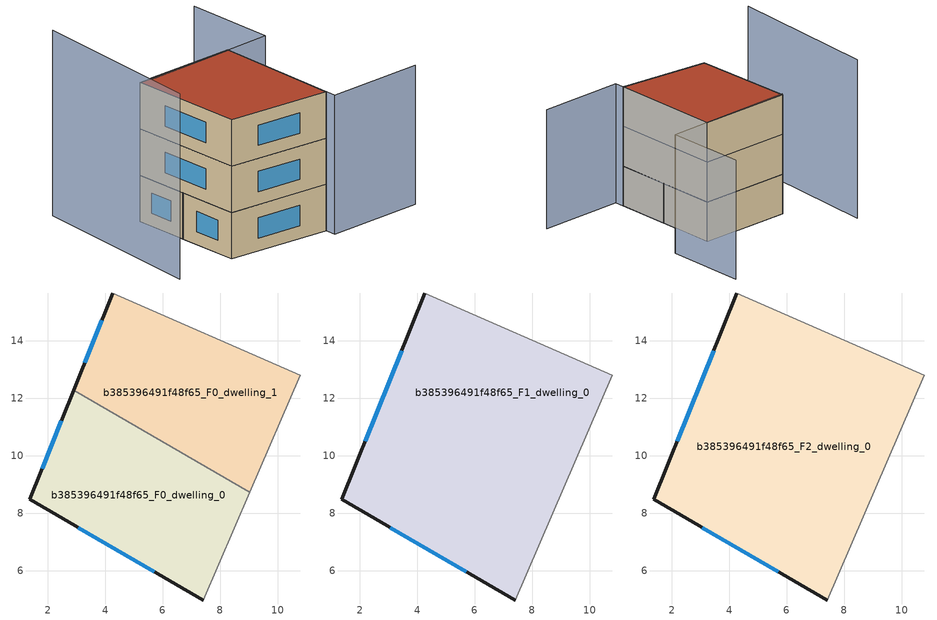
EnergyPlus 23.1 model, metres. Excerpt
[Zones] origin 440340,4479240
b385396491f48f65_F0_dwelling_0
 floor ground (EU_floor_Construction): 7.4,4.97 9.03,8.73 2.9,12.28 1.37,8.48 z0
 wall outside (EU_wall_Construction): 7.4,4.97 1.37,8.48 2.9,12.28 z0:3
 wall adiabatic (EU_wall_Construction): 9.03,8.73 7.4,4.97 z0:3
 wall to b385396491f48f65_F0_dwelling_1 (EU_wall_Construction): 2.9,12.28 9.03,8.73 z0:3
 window (EU_Window_Construction): 1.8,9.55 2.47,11.21 / 5.71,5.96 3.06,7.49 z0.84:2.16
b385396491f48f65_F0_dwelling_1
 floor ground (EU_floor_Construction): 9.03,8.73 10.79,12.8 4.27,15.67 2.9,12.28 z0
 wall outside (EU_wall_Construction): 2.9,12.28 4.27,15.67 z0:3
 wall adiabatic (EU_wall_Construction): 4.27,15.67 10.79,12.8 9.03,8.73 z0:3
 window (EU_Window_Construction): 3.29,13.23 3.88,14.72 z0.84:2.16
b385396491f48f65_F1_dwelling_0
 floor to b385396491f48f65_F0_dwelling_0 (EU_floor_Construction): 7.4,4.97 9.03,8.73 2.9,12.28 1.37,8.48 z3
 floor to b385396491f48f65_F0_dwelling_1 (EU_floor_Construction): 9.03,8.73 10.79,12.8 4.27,15.67 2.9,12.28 z3
 wall outside (EU_wall_Construction): 7.4,4.97 1.37,8.48 4.27,15.67 z3:6
 wall adiabatic (EU_wall_Construction): 4.27,15.67 10.79,12.8 7.4,4.97 z3:6
 window (EU_Window_Construction): 5.71,5.96 3.06,7.49 / 2.18,10.5 3.45,13.65 z3.84:5.16
b385396491f48f65_F2_dwelling_0
 floor to b385396491f48f65_F1_dwelling_0 (EU_floor_Construction): 7.4,4.97 10.79,12.8 4.27,15.67 1.37,8.48 z6
 wall outside (EU_wall_Construction): 7.4,4.97 1.37,8.48 4.27,15.67 z6:9
 wall adiabatic (EU_wall_Construction): 4.27,15.67 10.79,12.8 7.4,4.97 z6:9
 window (EU_Window_Construction): 5.71,5.96 3.06,7.49 / 2.18,10.5 3.45,13.65 z6.84:8.16
 roof outside (EU_roof_Construction): 10.79,12.8 7.4,4.97 1.37,8.48 4.27,15.67 z9
shading: 13.13,1.7 7.11,4.3 / 7.11,4.3 10.79,12.8 / 15.91,17.18 13.52,11.58 / 13.52,11.58 4.13,15.58 z0:9; 2.98,20.72 -2.56,10.11 z0:12
[Building]
EU S2 Campaign: North Axis=0; Terrain=City; Solar Distribution=FullExterior
[Site:Location]
Madrid: Latitude=40.5; Longitude=-3.5; Time Zone=1; Elevation=609
[SizingPeriod:WeatherFileDays]
AnnualSizingPeriod: Begin Month=1; Begin Day of Month=1; End Month=12; End Day of Month=31; Day of Week for Start Day=Monday; Use Weather File Daylight Saving Period=No; Use Weather File Rain and Snow Indicators=No
[MATERIAL]
EU_InternalMass_Material: Roughness=MediumRough; Thickness=0.1; Conductivity=1; Density=1800; Specific Heat=900; Thermal Absorptance=0.9; Solar Absorptance=0.7; Visible Absorptance=0.7
[MATERIAL:NOMASS] Roughness=MediumRough; Thermal Absorptance=0.9; Solar Absorptance=0.7; Visible Absorptance=0.7
Name | Thermal Resistance
EU_wall_NoMass; EU_roof_NoMass | 2.16768
EU_floor_NoMass | 1.14339
[WINDOWMATERIAL:SIMPLEGLAZINGSYSTEM]
EU_Window_SimpleGlazing: UFactor=3.23888; Solar Heat Gain Coefficient=0.85; Visible Transmittance=0.85
[CONSTRUCTION]
EU_wall_Construction: EU_wall_NoMass
EU_roof_Construction: EU_roof_NoMass
EU_floor_Construction: EU_floor_NoMass
EU_InternalMass_Construction: EU_InternalMass_Material
EU_Window_Construction: EU_Window_SimpleGlazing
[ZONE] Type=1; Multiplier=1; Ceiling Height=autocalculate; Floor Area=autocalculate; Part of Total Floor Area=Yes
Name | Volume
b385396491f48f65_F0_dwelling_0 | 85.7087
b385396491f48f65_F1_dwelling_0 | 171.42
b385396491f48f65_F2_dwelling_0 | 171.424
b385396491f48f65_F0_dwelling_1 | 85.7109
[INTERNALMASS] Construction=EU_InternalMass_Construction
Name | Zone or ZoneList | Surface Area
b385396491f48f65_F0_dwelling_0_EU_InternalMass | b385396491f48f65_F0_dwelling_0 | 28.5695
b385396491f48f65_F0_dwelling_1_EU_InternalMass | b385396491f48f65_F0_dwelling_1 | 28.5704
b385396491f48f65_F1_dwelling_0_EU_InternalMass | b385396491f48f65_F1_dwelling_0 | 57.1415
b385396491f48f65_F2_dwelling_0_EU_InternalMass | b385396491f48f65_F2_dwelling_0 | 57.1415
[OTHEREQUIPMENT] Fuel Type=Electricity; Design Level Calculation Method=Watts/Area; Power per Zone Floor Area=1; Fraction Latent=0; Fraction Radiant=0; Fraction Lost=0; Carbon Dioxide Generation Rate=0; EndUse Subcategory=EU_Step8_InternalGains
Name | Zone or ZoneList or Space or SpaceList | Schedule
EU_Step8_InternalGain_b385396491f48f65_F0_dwelling_0_f000 | b385396491f48f65_F0_dwelling_0 | EU_Step8_GainSchedule_b385396491f48f65_F0_dwelling_0_f000
EU_Step8_InternalGain_b385396491f48f65_F0_dwelling_1_f000 | b385396491f48f65_F0_dwelling_1 | EU_Step8_GainSchedule_b385396491f48f65_F0_dwelling_1_f000
EU_Step8_InternalGain_b385396491f48f65_F1_dwelling_0_f000 | b385396491f48f65_F1_dwelling_0 | EU_Step8_GainSchedule_b385396491f48f65_F1_dwelling_0_f000
EU_Step8_InternalGain_b385396491f48f65_F2_dwelling_0_f000 | b385396491f48f65_F2_dwelling_0 | EU_Step8_GainSchedule_b385396491f48f65_F2_dwelling_0_f000
[ZONEVENTILATION:DESIGNFLOWRATE] Schedule=EU_AlwaysOn; Design Flow Rate Calculation Method=AirChanges/Hour; Air Changes per Hour=0.480546; Ventilation Type=Natural; Fan Pressure Rise=0; Fan Total Efficiency=1; Constant Term Coefficient=1; Temperature Term Coefficient=0; Velocity Term Coefficient=0; Velocity Squared Term Coefficient=0; Minimum Indoor Temperature=-100; Maximum Indoor Temperature=100; Delta Temperature=-100; Minimum Outdoor Temperature=-100; Maximum Outdoor Temperature=100; Maximum Wind Speed=40
Name | Zone or ZoneList or Space or SpaceList
EU_ConstantAir_b385396491f48f65_F0_dwelling_0 | b385396491f48f65_F0_dwelling_0
EU_ConstantAir_b385396491f48f65_F0_dwelling_1 | b385396491f48f65_F0_dwelling_1
EU_ConstantAir_b385396491f48f65_F1_dwelling_0 | b385396491f48f65_F1_dwelling_0
EU_ConstantAir_b385396491f48f65_F2_dwelling_0 | b385396491f48f65_F2_dwelling_0
[HVACTEMPLATE:THERMOSTAT] Constant Heating Setpoint=20; Constant Cooling Setpoint=50
EU_HeatOnly_b385396491f48f65_F0_dwelling_0; EU_HeatOnly_b385396491f48f65_F0_dwelling_1; EU_HeatOnly_b385396491f48f65_F1_dwelling_0; EU_HeatOnly_b385396491f48f65_F2_dwelling_0
[HVACTEMPLATE:ZONE:IDEALLOADSAIRSYSTEM] System Availability Schedule=EU_AlwaysOn; Maximum Heating Supply Air Temperature=50; Minimum Cooling Supply Air Temperature=13; Maximum Heating Supply Air Humidity Ratio=0.0156; Minimum Cooling Supply Air Humidity Ratio=0.0077; Heating Limit=NoLimit; Cooling Limit=NoLimit; Heating Availability Schedule=EU_AlwaysOn; Cooling Availability Schedule=EU_CoolingOff; Dehumidification Control Type=ConstantSensibleHeatRatio; Cooling Sensible Heat Ratio=0.7; Dehumidification Setpoint=60; Humidification Control Type=None; Humidification Setpoint=30; Outdoor Air Method=None; Outdoor Air Flow Rate per Person=0.00944; Outdoor Air Flow Rate per Zone Floor Area=0; Outdoor Air Flow Rate per Zone=0; Demand Controlled Ventilation Type=None; Outdoor Air Economizer Type=NoEconomizer; Heat Recovery Type=None; Sensible Heat Recovery Effectiveness=0.7; Latent Heat Recovery Effectiveness=0.65
Name | Template Thermostat
b385396491f48f65_F0_dwelling_0 | EU_HeatOnly_b385396491f48f65_F0_dwelling_0
b385396491f48f65_F0_dwelling_1 | EU_HeatOnly_b385396491f48f65_F0_dwelling_1
b385396491f48f65_F1_dwelling_0 | EU_HeatOnly_b385396491f48f65_F1_dwelling_0
b385396491f48f65_F2_dwelling_0 | EU_HeatOnly_b385396491f48f65_F2_dwelling_0
[SIZING:ZONE] Zone Cooling Design Supply Air Temperature Input Method=SupplyAirTemperature; Zone Cooling Design Supply Air Temperature=13; Zone Heating Design Supply Air Temperature Input Method=SupplyAirTemperature; Zone Heating Design Supply Air Temperature=50; Zone Cooling Design Supply Air Humidity Ratio=0.008; Zone Heating Design Supply Air Humidity Ratio=0.008; Cooling Design Air Flow Method=DesignDay; Cooling Design Air Flow Rate=0; Cooling Minimum Air Flow per Zone Floor Area=0.000762; Cooling Minimum Air Flow=0; Cooling Minimum Air Flow Fraction=0.2; Heating Design Air Flow Method=DesignDay; Heating Design Air Flow Rate=0; Heating Maximum Air Flow per Zone Floor Area=0.002032; Heating Maximum Air Flow=0.141576; Heating Maximum Air Flow Fraction=0.3; Account for Dedicated Outdoor Air System=No; Dedicated Outdoor Air System Control Strategy=NeutralSupplyAir; Dedicated Outdoor Air Low Setpoint Temperature for Design=autosize; Dedicated Outdoor Air High Setpoint Temperature for Design=autosize; Zone Load Sizing Method=Sensible Load Only No Latent Load; Zone Latent Cooling Design Supply Air Humidity Ratio Input Method=HumidityRatioDifference; Zone Cooling Design Supply Air Humidity Ratio Difference=0.005; Zone Latent Heating Design Supply Air Humidity Ratio Input Method=HumidityRatioDifference; Zone Humidification Design Supply Air Humidity Ratio Difference=0.005
b385396491f48f65_F0_dwelling_0; b385396491f48f65_F0_dwelling_1; b385396491f48f65_F1_dwelling_0; b385396491f48f65_F2_dwelling_0
[SCHEDULE:CONSTANT]
Name | Hourly Value
EU_AlwaysOn | 1
EU_CoolingOff | 0
[SCHEDULE:FILE] Column Number=1; Rows to Skip at Top=0; Number of Hours of Data=8760; Column Separator=Comma; Interpolate to Timestep=No; Minutes per Item=60; Adjust Schedule for Daylight Savings=Yes
Name | File
EU_Step8_GainSchedule_b385396491f48f65_F0_dwelling_0_f000 | ../../schedules/b385396491f48f65/b385396491f48f65_F0_dwelling_0_f000_gain.csv
EU_Step8_GainSchedule_b385396491f48f65_F0_dwelling_1_f000 | ../../schedules/b385396491f48f65/b385396491f48f65_F0_dwelling_1_f000_gain.csv
EU_Step8_GainSchedule_b385396491f48f65_F1_dwelling_0_f000 | ../../schedules/b385396491f48f65/b385396491f48f65_F1_dwelling_0_f000_gain.csv
EU_Step8_GainSchedule_b385396491f48f65_F2_dwelling_0_f000 | ../../schedules/b385396491f48f65/b385396491f48f65_F2_dwelling_0_f000_gain.csv
